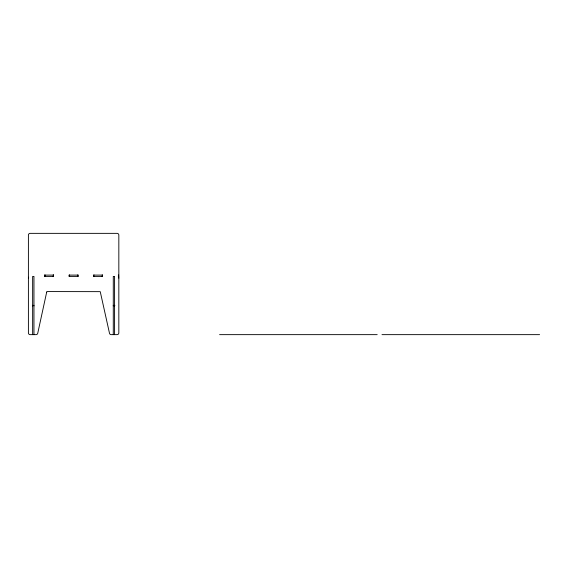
<?xml version="1.0" encoding="UTF-8"?>
<svg xmlns="http://www.w3.org/2000/svg" width="568" height="568" viewBox="0 0 568 568"><rect width="100%" height="100%" fill="white"/><g stroke="black" fill="none" stroke-linecap="round" stroke-linejoin="round"><path stroke-width="0.85" d="M44.808 276.034L44.616 276.616L45.191 276.431M53.065 275.104L53.633 274.919L53.442 275.501M33.966 305.911L33.846 305.279M69.679 276.431C68.756 277.475 68.692 274.046 69.679 275.104M77.553 275.104L78.121 274.919L77.93 275.501M94.167 276.431C93.251 277.475 93.18 274.046 94.167 275.104M102.041 275.104L102.616 274.919L102.425 275.501M114.594 305.911L114.857 305.477L114.431 305.307M32.646 305.257L32.639 305.911M69.317 275.097L77.915 275.097L77.922 276.403L69.317 276.403M93.805 275.097L102.41 275.097L102.41 276.403L93.805 276.403M118.329 275.097L118.833 275.097M118.329 276.403L118.833 276.403M219.589 334.644L377.202 334.644M381.987 334.644L539.6 334.644M113.33 305.264L113.266 305.911M102.425 276.034L102.616 276.616L102.041 276.431M77.93 276.034L78.121 276.616L77.553 276.431M53.442 276.034L53.633 276.616L53.065 276.431M45.191 275.104L44.616 274.919L44.808 275.501M114.587 334.644L114.587 276.424L113.281 276.424L113.281 334.644M33.952 334.644L33.952 276.424L32.646 276.424L32.646 334.644M28.4 278.142A1.725 1.725 0 0 1 28.684 277.198M118.329 276.928A1.725 1.725 0 0 1 118.833 278.142M46.711 292.009L37.736 333.288A1.725 1.725 0 0 1 36.054 334.644L30.125 334.644A1.725 1.725 0 0 1 28.4 332.919L28.4 235.081A1.725 1.725 0 0 1 30.125 233.356L117.107 233.356A1.725 1.725 0 0 1 118.833 235.081L118.833 332.919A1.725 1.725 0 0 1 117.107 334.644L111.179 334.644A1.725 1.725 0 0 1 109.496 333.288L100.245 291.647L47.25 291.576L46.711 292.009M53.427 275.097L44.822 275.097L44.822 276.403L53.427 276.403L53.435 275.097"/></g></svg>
